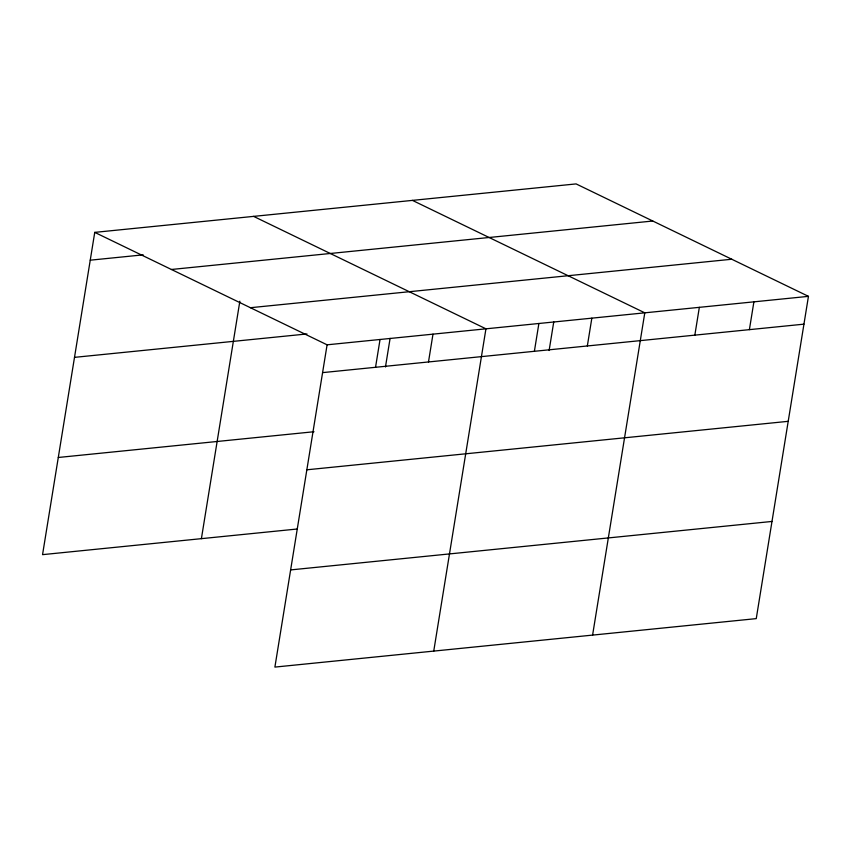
<?xml version="1.0" encoding="UTF-8"?>
<svg xmlns="http://www.w3.org/2000/svg" width="851" height="851" viewBox="0 0 851 851"><rect width="100%" height="100%" fill="white"/><g stroke="black" fill="none" stroke-linecap="round" stroke-linejoin="round"><path stroke-width="1.28" d="M94.748 232.376L327.092 344.815L274.894 667.088L756.252 618.624L808.45 296.35L576.106 183.912L94.748 232.376L42.55 554.65L296.967 529.035M201.4 538.662L239.854 301.201M375.536 367.292L380.046 339.485M385.46 366.983L390.098 338.379M428.489 361.962L432.989 334.145M433.744 651.1L485.942 328.816L253.598 216.377M534.385 351.293L538.885 323.486M549.118 350.506L553.756 321.901M587.339 345.963L591.839 318.157M592.594 635.101L644.792 312.828L412.448 200.389M694.841 335.145L699.341 307.339M749.391 329.656L753.901 301.839M90.249 260.183L143.191 254.853M171.423 269.48L652.781 221.015M250.417 307.711L731.775 259.247M74.505 357.356L306.966 333.954M327.092 344.815L808.45 296.35M322.593 372.621L803.95 324.157M58.293 457.476L313.998 431.734M306.849 469.795L788.207 421.33M290.638 569.915L771.995 521.45"/></g></svg>
